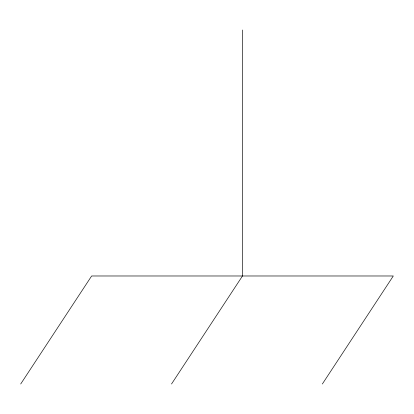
<?xml version="1.0" encoding="UTF-8"?>
<svg xmlns="http://www.w3.org/2000/svg" width="414" height="414" viewBox="0 0 414 414"><rect width="100%" height="100%" fill="white"/><g stroke="black" fill="none" stroke-linecap="round" stroke-linejoin="round"><path stroke-width="0.62" d="M20.7 383.995L91.644 275.983L393.3 275.983L322.356 383.995M171.525 383.995L242.475 275.983L242.475 30.005"/></g></svg>
